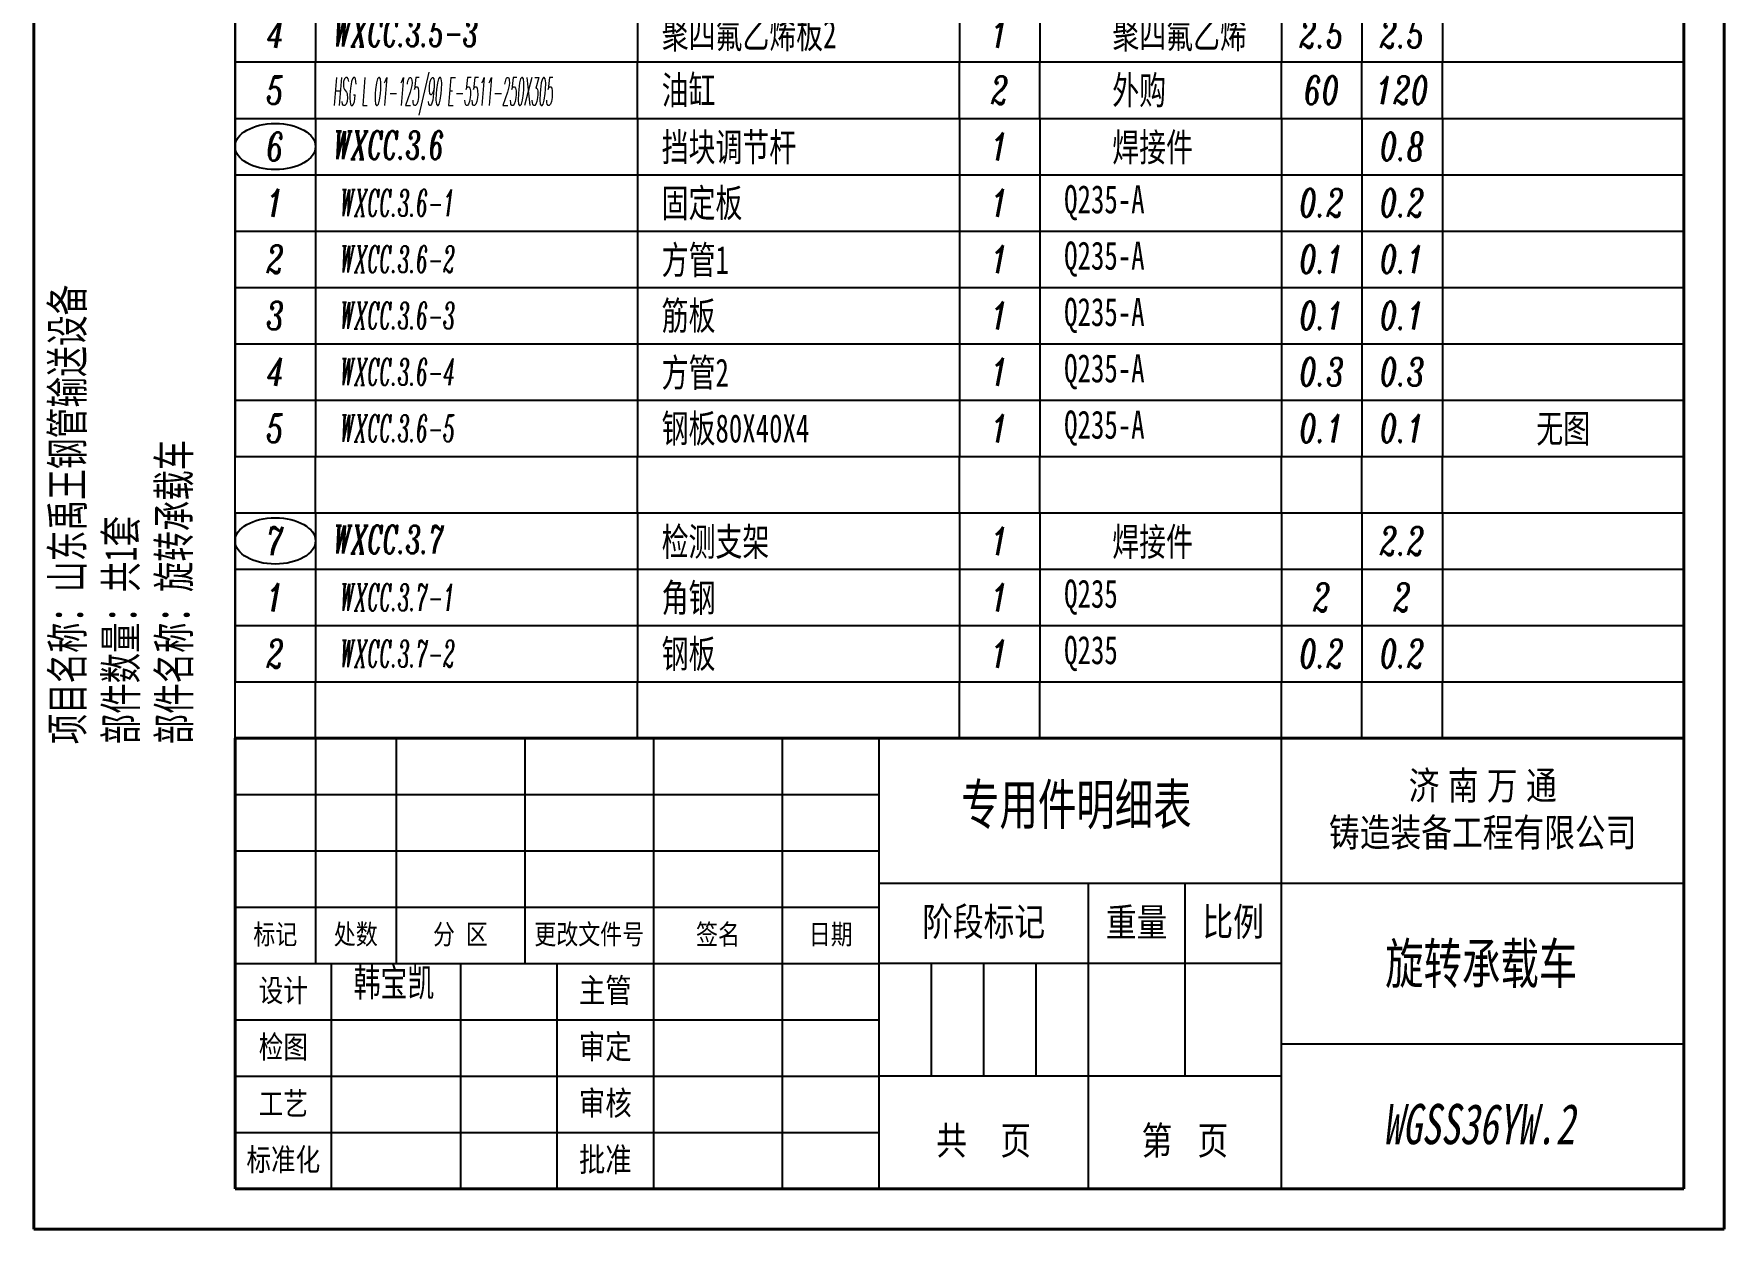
# Model space of a CAD drawing. Header units: millimetres. Extents: x 41246 to 234964, y -165638 to 36614.
# Drawn here: x 125650 to 130900, y -118121 to -114409 of the extents above; entities that cross this region are included whole.
import ezdxf
from ezdxf.enums import TextEntityAlignment as Align

# ---------------------------------------------------------------- set-up
doc = ezdxf.new("R2010")
doc.units = ezdxf.units.MM
doc.layers.add('S', color=7, linetype='Continuous', lineweight=35)
doc.layers.add('粗实线', color=7, linetype='Continuous', lineweight=40)
doc.layers.add('标注层', color=3, linetype='Continuous')
doc.layers.add('细实线', color=4, linetype='Continuous')
doc.styles.get("Standard").update_dxf_attribs({"font": '', "width": 0.8})
doc.styles.add('文字', font='', dxfattribs={"width": 0.7})
doc.styles.add('标注', font='italic.shx', dxfattribs={"width": 0.7, "bigfont": 'AllInOneBig.shx'})
doc.styles.get('Standard').set_extended_font_data('SimSun')
doc.styles.get('文字').set_extended_font_data('SimSun')

# ---------------------------------------------------------------- blocks, each defined once
blk = doc.blocks.new('明细表')
for p, q in [((0, 7), (180, 7)), ((0, 0), (0, 7)), ((10, 0), (10, 7)), ((50, 0), (50, 7)), ((90, 0), (90, 7)), ((100, 0), (100, 7)), ((130, 0), (130, 7)), ((140, 0), (140, 7)), ((150, 0), (150, 7)), ((180, 0), (180, 7)), ((0, 0), (180, 0))]:
    blk.add_line(p, q)
at = {"width": 0.7, "flags": 8}
for tag, style, p in [('1', '标注', (5, 3.5)), ('4', '标注', (95, 3.5)), ('6', '标注', (135, 3.5)), ('7', '标注', (145, 3.5)), ('8', '文字', (165, 3.5))]:
    blk.add_attdef(tag, text='', height=3.5, dxfattribs=dict(at, style=style)).set_placement(p, align=Align.MIDDLE_CENTER)
at = {"color": 141, "flags": 8}
for tag, style, width, p in [('2', '标注', 0.6, (13, 3.5)), ('3', '文字', 0.7, (53, 3.5)), ('5', '标注', 0.7, (103, 3.5))]:
    blk.add_attdef(tag, text='', height=3.5, dxfattribs=dict(at, style=style, width=width)).set_placement(p, align=Align.MIDDLE_LEFT)
blk = doc.blocks.new('图栏')
at = {"layer": '粗实线'}
for p, q in [((0, 56), (-180, 56)), ((-180, 56), (-180, 0))]:
    blk.add_line(p, q, dxfattribs=at)
at = {"layer": '细实线'}
for p, q in [((-170, 56), (-170, 28)), ((-160, 56), (-160, 28)), ((-144, 56), (-144, 28)), ((-128, 56), (-128, 0)), ((-112, 0), (-112, 56)), ((-100, 56), (-100, 0)), ((-50, 0), (-50, 56)), ((-180, 49), (-100, 49)), ((-180, 42), (-100, 42)), ((-100, 38), (-50, 38)), ((-74, 38), (-74, 0)), ((-62, 38), (-62, 14)), ((-50, 38), (0, 38)), ((-180, 35), (-100, 35)), ((-180, 28), (-100, 28)), ((-168, 0), (-168, 28)), ((-152, 28), (-152, 0)), ((-140, 0), (-140, 28)), ((-50, 28), (-100, 28)), ((-93.5, 28), (-93.5, 14)), ((-87, 28), (-87, 14)), ((-80.5, 28), (-80.5, 14)), ((-180, 21), (-100, 21)), ((0, 18), (-50, 18)), ((-180, 14), (-100, 14)), ((-50, 14), (-100, 14)), ((-50, 0), (-50, 9)), ((-180, 7), (-100, 7))]:
    blk.add_line(p, q, dxfattribs=at)
at = {"insert": (-165.27, 27.41), "char_height": 3.5, "width": 10.6759, "attachment_point": 1, "style": '文字'}
blk.add_mtext('韩宝凯', dxfattribs=at)
at = {"layer": '细实线', "attachment_point": 5}
for s, insert, char_height, width in [('{\\f\uffbfﾬￌﾣﾤ_GB2312|b0|i0|c134|p49;济 南 万 通\\P铸造装备工程有限公司}', (-25, 47), 3.5, 50), ('{\\f\uffbfﾬￌﾣﾤ_GB2312|b0|i0|c134|p49;阶段标记}', (-87, 33), 3.5, 26), ('{\\f\uffbfﾬￌﾣﾤ_GB2312|b0|i0|c134|p49;重量}', (-68, 33), 3.5, 12), ('比例', (-56, 33), 3.5, 12), ('{\\f\uffbfﾬￌﾣﾤ_GB2312|b0|i0|c134|p49;标记}', (-175, 31.5), 2.5, 15), ('处数', (-165, 31.5), 2.5, 15), ('分 区', (-152, 31.5), 2.5, 15), ('{\\f\uffbfﾬￌﾣﾤ_GB2312|b0|i0|c134|p49;签名}', (-120, 31.5), 2.5, 15), ('{\\f\uffbfﾬￌﾣﾤ_GB2312|b0|i0|c134|p49;日期}', (-106, 31.5), 2.5, 15), ('{\\f\uffbfﾬￌﾣﾤ_GB2312|b0|i0|c134|p49;设计}', (-174, 24.5), 2.8, 10), ('{\\f\uffbfﾬￌﾣﾤ_GB2312|b0|i0|c134|p49;主管}', (-134, 24.5), 3, 10), ('{\\f\uffbfﾬￌﾣﾤ_GB2312|b0|i0|c134|p49;检图}', (-174, 17.5), 2.8, 10), ('{\\f\uffbfﾬￌﾣﾤ_GB2312|b0|i0|c134|p49;审定}', (-134, 17.5), 3, 10), ('{\\f\uffbfﾬￌﾣﾤ_GB2312|b0|i0|c134|p49;审核}', (-134, 10.5), 3, 10), ('{\\f\uffbfﾬￌﾣﾤ_GB2312|b0|i0|c134|p49;工艺}', (-174, 10.5), 2.8, 10), ('{\\f\uffbfﾬￌﾣﾤ_GB2312|b0|i0|c134|p49;共    页}', (-87, 5.82), 3.5, 26), ('{\\f\uffbfﾬￌﾣﾤ_GB2312|b0|i0|c134|p49;第   页}', (-62, 5.82), 3.5, 24), ('{\\fￋￎￌﾣﾤ|b0|i0|c134|p2;标准化}', (-174, 3.5), 2.8, 10), ('{\\f\uffbfﾬￌﾣﾤ_GB2312|b0|i0|c134|p49;批准}', (-134, 3.5), 3, 10)]:
    blk.add_mtext(s, dxfattribs=dict(at, insert=insert, char_height=char_height, width=width))
at = {"layer": '细实线', "insert": (-136, 31.5), "char_height": 2.5, "width": 15, "attachment_point": 5, "line_spacing_factor": 0.8}
blk.add_mtext('{\\fￋￎￌﾣﾤ|b0|i0|c134|p2;更改文件号}', dxfattribs=at)
at = {"layer": '细实线', "width": 0.8, "flags": 8}
for tag, height, p in [('Q', 5, (-75.13, 47.19)), ('名称', 5, (-25.19, 28)), ('姓名', 3, (-159.93, 24.36)), ('DATA', 3, (-146.06, 24.09)), ('KG', 3.5, (-68.19, 21.34)), ('Y', 3.5, (-55.74, 20.78)), ('姓名', 3, (-159.93, 17.36)), ('DATA', 3, (-146.06, 17.09)), ('姓名', 3, (-119.93, 10.36)), ('DATA', 3, (-106.06, 10.09)), ('N', 7, (-25.47, 8.06)), ('Z', 3.5, (-87.28, 5.59)), ('X', 3.5, (-62.27, 5.8)), ('姓名', 3, (-119.93, 3.36)), ('DATA', 3, (-106.06, 3.09))]:
    blk.add_attdef(tag, text='', height=height, dxfattribs=at).set_placement(p, align=Align.MIDDLE_CENTER)

msp = doc.modelspace()

# ---------------------------------------------------------------- linework, layer by layer
at = {"layer": 'S'}
msp.add_line((130774.7, -114496.2), (130774.7, -115546.2), dxfattribs=at)
at = {"layer": '标注层'}
for p, q in [((126274.7, -116596.2), (126274.7, -111171.2)), ((130774.7, -116421.2), (130774.7, -115896.2))]:
    msp.add_line(p, q, dxfattribs=at)
for centre in [(126399.7, -114758.7), (126399.7, -115983.7)]:
    msp.add_ellipse(centre, major_axis=(-125, 0), ratio=0.574711, dxfattribs=at)
at = {"layer": '粗实线'}
for p, q in [((125649.7, -110696.2), (125649.7, -118121.2)), ((130899.7, -110696.2), (130899.7, -118121.2)), ((130899.7, -110696.2), (130899.7, -118121.2)), ((130899.7, -110696.2), (130899.7, -118121.2)), ((130774.7, -110921.2), (130774.7, -117996.2)), ((130774.7, -117996.2), (126274.7, -117996.2)), ((130899.7, -118121.2), (125649.7, -118121.2))]:
    msp.add_line(p, q, dxfattribs=at)
at = {"layer": '细实线'}
for p, q in [((126274.7, -114496.2), (126274.7, -115021.2)), ((126274.7, -114496.2), (126274.7, -115021.2)), ((126274.7, -115196.2), (126274.7, -115546.2)), ((126274.7, -115196.2), (126274.7, -115546.2)), ((126274.7, -115896.2), (126274.7, -116421.2)), ((126274.7, -115896.2), (126274.7, -116421.2))]:
    msp.add_line(p, q, dxfattribs=at)

# ---------------------------------------------------------------- block references
at = {"layer": '标注层'}
ref = msp.add_blockref('图栏', (130774.7, -117996.2), dxfattribs=dict(at, xscale=25, yscale=25, zscale=25))
ref.add_attrib('名称', '旋转承载车', dxfattribs={"layer": '细实线', "height": 125, "style": '文字', "oblique": 0.1745, "width": 0.7, "flags": 8}).set_placement((130144.9, -117296.2), align=Align.MIDDLE_CENTER)
ref.add_attrib('N', 'WGSS36YW.2', dxfattribs={"layer": '细实线', "height": 125, "style": '文字', "oblique": 10, "width": 0.7, "flags": 8}).set_placement((130137.9, -117794.7), align=Align.MIDDLE_CENTER)
ref.add_attrib('材料', '专用件明细表', dxfattribs={"layer": '细实线', "height": 125, "style": '文字', "oblique": 0.1745, "width": 0.7, "flags": 8}).set_placement((128887.4, -116802.1), align=Align.MIDDLE_CENTER)
at = {"layer": '细实线'}
ref = msp.add_blockref('明细表', (126274.7, -114321.2), dxfattribs=dict(at, xscale=-25.00000000000006, yscale=25.00000000000006, zscale=25.00000000000006, rotation=180))
ref.add_attrib('1', '4', dxfattribs={"layer": '0', "height": 87.5, "style": '标注', "width": 0.7, "flags": 8}).set_placement((126399.7, -114408.7), align=Align.MIDDLE_CENTER)
ref.add_attrib('2', 'WXCC.3.5-3', dxfattribs={"layer": '0', "color": 141, "height": 87.5, "style": '标注', "width": 0.6, "flags": 8}).set_placement((126577.9, -114404.4), align=Align.MIDDLE_LEFT)
ref.add_attrib('3', '聚四氟乙烯板2', dxfattribs={"layer": '0', "color": 141, "height": 87.5, "style": '文字', "width": 0.7, "flags": 8}).set_placement((127599.7, -114409.6), align=Align.MIDDLE_LEFT)
ref.add_attrib('4', '1', dxfattribs={"layer": '0', "height": 87.5, "style": '标注', "width": 0.7, "flags": 8}).set_placement((128649.7, -114408.7), align=Align.MIDDLE_CENTER)
ref.add_attrib('5', '聚四氟乙烯', dxfattribs={"layer": '0', "color": 141, "height": 87.5, "style": '文字', "width": 0.7, "flags": 8}).set_placement((128999.3, -114409.6), align=Align.MIDDLE_LEFT)
ref.add_attrib('6', '2.5', dxfattribs={"layer": '0', "height": 87.5, "style": '标注', "width": 0.7, "flags": 8}).set_placement((129649.7, -114408.7), align=Align.MIDDLE_CENTER)
ref.add_attrib('7', '2.5', dxfattribs={"layer": '0', "height": 87.5, "style": '标注', "width": 0.7, "flags": 8}).set_placement((129899.7, -114408.7), align=Align.MIDDLE_CENTER)
ref = msp.add_blockref('明细表', (126274.7, -114671.2), dxfattribs=dict(at, xscale=25.00000000000014, yscale=25.00000000000014, zscale=25.00000000000014))
ref.add_attrib('1', '5', dxfattribs={"layer": '0', "height": 87.5, "style": '标注', "width": 0.7, "flags": 8}).set_placement((126399.7, -114583.7), align=Align.MIDDLE_CENTER)
ref.add_attrib('2', 'HSG L 01-125/90 E-5511-250X305', dxfattribs={"layer": '0', "color": 141, "height": 87.5, "style": '标注', "width": 0.3, "flags": 8}).set_placement((126577.9, -114587.9), align=Align.MIDDLE_LEFT)
ref.add_attrib('3', '油缸', dxfattribs={"layer": '0', "color": 141, "height": 87.5, "style": '文字', "width": 0.7, "flags": 8}).set_placement((127599.7, -114583.7), align=Align.MIDDLE_LEFT)
ref.add_attrib('4', '2', dxfattribs={"layer": '0', "height": 87.5, "style": '标注', "width": 0.7, "flags": 8}).set_placement((128649.7, -114583.7), align=Align.MIDDLE_CENTER)
ref.add_attrib('5', '外购', dxfattribs={"layer": '0', "color": 141, "height": 87.5, "style": '文字', "width": 0.7, "flags": 8}).set_placement((128999.3, -114583.7), align=Align.MIDDLE_LEFT)
ref.add_attrib('6', '60', dxfattribs={"layer": '0', "height": 87.5, "style": '标注', "width": 0.7, "flags": 8}).set_placement((129649.7, -114583.7), align=Align.MIDDLE_CENTER)
ref.add_attrib('7', '120', dxfattribs={"layer": '0', "height": 87.5, "style": '标注', "width": 0.7, "flags": 8}).set_placement((129899.7, -114583.7), align=Align.MIDDLE_CENTER)
ref = msp.add_blockref('明细表', (126274.7, -114671.2), dxfattribs=dict(at, xscale=-25, yscale=25, zscale=25, rotation=180))
ref.add_attrib('1', '6', dxfattribs={"layer": '0', "height": 87.5, "style": '标注', "width": 0.7, "flags": 8}).set_placement((126399.7, -114758.7), align=Align.MIDDLE_CENTER)
ref.add_attrib('2', 'WXCC.3.6', dxfattribs={"layer": '0', "color": 141, "height": 87.5, "style": '标注', "width": 0.6, "flags": 8}).set_placement((126577.9, -114754.4), align=Align.MIDDLE_LEFT)
ref.add_attrib('3', '挡块调节杆', dxfattribs={"layer": '0', "color": 141, "height": 87.5, "style": '文字', "width": 0.7, "flags": 8}).set_placement((127599.7, -114760.6), align=Align.MIDDLE_LEFT)
ref.add_attrib('4', '1', dxfattribs={"layer": '0', "height": 87.5, "style": '标注', "width": 0.7, "flags": 8}).set_placement((128649.7, -114758.7), align=Align.MIDDLE_CENTER)
ref.add_attrib('5', '焊接件', dxfattribs={"layer": '0', "color": 141, "height": 87.5, "style": '文字', "width": 0.7, "flags": 8}).set_placement((128999.3, -114761.1), align=Align.MIDDLE_LEFT)
ref.add_attrib('7', '0.8', dxfattribs={"layer": '0', "height": 87.5, "style": '标注', "width": 0.7, "flags": 8}).set_placement((129899.7, -114758.7), align=Align.MIDDLE_CENTER)
ref = msp.add_blockref('明细表', (126274.7, -114846.2), dxfattribs=dict(at, xscale=-25, yscale=25, zscale=25, rotation=180))
ref.add_attrib('1', '1', dxfattribs={"layer": '0', "height": 87.5, "style": '标注', "width": 0.7, "flags": 8}).set_placement((126399.7, -114933.7), align=Align.MIDDLE_CENTER)
ref.add_attrib('2', 'WXCC.3.6-1', dxfattribs={"layer": '0', "color": 141, "height": 83.33, "style": '标注', "width": 0.5, "flags": 8}).set_placement((126599.7, -114933.7), align=Align.MIDDLE_LEFT)
ref.add_attrib('3', '固定板', dxfattribs={"layer": '0', "color": 141, "height": 87.5, "style": '文字', "width": 0.7, "flags": 8}).set_placement((127599.7, -114934.1), align=Align.MIDDLE_LEFT)
ref.add_attrib('4', '1', dxfattribs={"layer": '0', "height": 87.5, "style": '标注', "width": 0.7, "flags": 8}).set_placement((128649.7, -114933.7), align=Align.MIDDLE_CENTER)
ref.add_attrib('5', 'Q235-A', dxfattribs={"layer": '0', "color": 141, "height": 87.5, "style": '文字', "width": 0.7, "flags": 8}).set_placement((128849.7, -114922.5), align=Align.MIDDLE_LEFT)
ref.add_attrib('6', '0.2', dxfattribs={"layer": '0', "height": 87.5, "style": '标注', "width": 0.7, "flags": 8}).set_placement((129649.7, -114933.7), align=Align.MIDDLE_CENTER)
ref.add_attrib('7', '0.2', dxfattribs={"layer": '0', "height": 87.5, "style": '标注', "width": 0.7, "flags": 8}).set_placement((129899.7, -114933.7), align=Align.MIDDLE_CENTER)
ref = msp.add_blockref('明细表', (126274.7, -115021.2), dxfattribs=dict(at, xscale=-25, yscale=25, zscale=25, rotation=180))
ref.add_attrib('1', '2', dxfattribs={"layer": '0', "height": 87.5, "style": '标注', "width": 0.7, "flags": 8}).set_placement((126399.7, -115108.7), align=Align.MIDDLE_CENTER)
ref.add_attrib('2', 'WXCC.3.6-2', dxfattribs={"layer": '0', "color": 141, "height": 83.33, "style": '标注', "width": 0.5, "flags": 8}).set_placement((126599.7, -115108.7), align=Align.MIDDLE_LEFT)
ref.add_attrib('3', '方管1', dxfattribs={"layer": '0', "color": 141, "height": 87.5, "style": '文字', "width": 0.7, "flags": 8}).set_placement((127599.7, -115111.1), align=Align.MIDDLE_LEFT)
ref.add_attrib('4', '1', dxfattribs={"layer": '0', "height": 87.5, "style": '标注', "width": 0.7, "flags": 8}).set_placement((128649.7, -115108.7), align=Align.MIDDLE_CENTER)
ref.add_attrib('5', 'Q235-A', dxfattribs={"layer": '0', "color": 141, "height": 87.5, "style": '文字', "width": 0.7, "flags": 8}).set_placement((128849.7, -115097.5), align=Align.MIDDLE_LEFT)
ref.add_attrib('6', '0.1', dxfattribs={"layer": '0', "height": 87.5, "style": '标注', "width": 0.7, "flags": 8}).set_placement((129649.7, -115108.7), align=Align.MIDDLE_CENTER)
ref.add_attrib('7', '0.1', dxfattribs={"layer": '0', "height": 87.5, "style": '标注', "width": 0.7, "flags": 8}).set_placement((129899.7, -115108.7), align=Align.MIDDLE_CENTER)
ref = msp.add_blockref('明细表', (126274.7, -115196.2), dxfattribs=dict(at, xscale=-25, yscale=25, zscale=25, rotation=180))
ref.add_attrib('1', '3', dxfattribs={"layer": '0', "height": 87.5, "style": '标注', "width": 0.7, "flags": 8}).set_placement((126399.7, -115283.7), align=Align.MIDDLE_CENTER)
ref.add_attrib('2', 'WXCC.3.6-3', dxfattribs={"layer": '0', "color": 141, "height": 83.33, "style": '标注', "width": 0.5, "flags": 8}).set_placement((126599.7, -115283.7), align=Align.MIDDLE_LEFT)
ref.add_attrib('3', '筋板', dxfattribs={"layer": '0', "color": 141, "height": 87.5, "style": '文字', "width": 0.7, "flags": 8}).set_placement((127599.7, -115284.1), align=Align.MIDDLE_LEFT)
ref.add_attrib('4', '1', dxfattribs={"layer": '0', "height": 87.5, "style": '标注', "width": 0.7, "flags": 8}).set_placement((128649.7, -115283.7), align=Align.MIDDLE_CENTER)
ref.add_attrib('5', 'Q235-A', dxfattribs={"layer": '0', "color": 141, "height": 87.5, "style": '文字', "width": 0.7, "flags": 8}).set_placement((128849.7, -115272.5), align=Align.MIDDLE_LEFT)
ref.add_attrib('6', '0.1', dxfattribs={"layer": '0', "height": 87.5, "style": '标注', "width": 0.7, "flags": 8}).set_placement((129649.7, -115283.7), align=Align.MIDDLE_CENTER)
ref.add_attrib('7', '0.1', dxfattribs={"layer": '0', "height": 87.5, "style": '标注', "width": 0.7, "flags": 8}).set_placement((129899.7, -115283.7), align=Align.MIDDLE_CENTER)
ref = msp.add_blockref('明细表', (126274.7, -115371.2), dxfattribs=dict(at, xscale=-25, yscale=25, zscale=25, rotation=180))
ref.add_attrib('1', '4', dxfattribs={"layer": '0', "height": 87.5, "style": '标注', "width": 0.7, "flags": 8}).set_placement((126399.7, -115458.7), align=Align.MIDDLE_CENTER)
ref.add_attrib('2', 'WXCC.3.6-4', dxfattribs={"layer": '0', "color": 141, "height": 83.33, "style": '标注', "width": 0.5, "flags": 8}).set_placement((126599.7, -115458.7), align=Align.MIDDLE_LEFT)
ref.add_attrib('3', '方管2', dxfattribs={"layer": '0', "color": 141, "height": 87.5, "style": '文字', "width": 0.7, "flags": 8}).set_placement((127599.7, -115461.1), align=Align.MIDDLE_LEFT)
ref.add_attrib('4', '1', dxfattribs={"layer": '0', "height": 87.5, "style": '标注', "width": 0.7, "flags": 8}).set_placement((128649.7, -115458.7), align=Align.MIDDLE_CENTER)
ref.add_attrib('5', 'Q235-A', dxfattribs={"layer": '0', "color": 141, "height": 87.5, "style": '文字', "width": 0.7, "flags": 8}).set_placement((128849.7, -115447.5), align=Align.MIDDLE_LEFT)
ref.add_attrib('6', '0.3', dxfattribs={"layer": '0', "height": 87.5, "style": '标注', "width": 0.7, "flags": 8}).set_placement((129649.7, -115458.7), align=Align.MIDDLE_CENTER)
ref.add_attrib('7', '0.3', dxfattribs={"layer": '0', "height": 87.5, "style": '标注', "width": 0.7, "flags": 8}).set_placement((129899.7, -115458.7), align=Align.MIDDLE_CENTER)
ref = msp.add_blockref('明细表', (126274.7, -115546.2), dxfattribs=dict(at, xscale=-25, yscale=25, zscale=25, rotation=180))
ref.add_attrib('1', '5', dxfattribs={"layer": '0', "height": 87.5, "style": '标注', "width": 0.7, "flags": 8}).set_placement((126399.7, -115633.7), align=Align.MIDDLE_CENTER)
ref.add_attrib('2', 'WXCC.3.6-5', dxfattribs={"layer": '0', "color": 141, "height": 83.33, "style": '标注', "width": 0.5, "flags": 8}).set_placement((126599.7, -115633.7), align=Align.MIDDLE_LEFT)
ref.add_attrib('3', '钢板80X40X4', dxfattribs={"layer": '0', "color": 141, "height": 87.5, "style": '文字', "width": 0.7, "flags": 8}).set_placement((127599.7, -115634.1), align=Align.MIDDLE_LEFT)
ref.add_attrib('4', '1', dxfattribs={"layer": '0', "height": 87.5, "style": '标注', "width": 0.7, "flags": 8}).set_placement((128649.7, -115633.7), align=Align.MIDDLE_CENTER)
ref.add_attrib('5', 'Q235-A', dxfattribs={"layer": '0', "color": 141, "height": 87.5, "style": '文字', "width": 0.7, "flags": 8}).set_placement((128849.7, -115622.5), align=Align.MIDDLE_LEFT)
ref.add_attrib('6', '0.1', dxfattribs={"layer": '0', "height": 87.5, "style": '标注', "width": 0.7, "flags": 8}).set_placement((129649.7, -115633.7), align=Align.MIDDLE_CENTER)
ref.add_attrib('7', '0.1', dxfattribs={"layer": '0', "height": 87.5, "style": '标注', "width": 0.7, "flags": 8}).set_placement((129899.7, -115633.7), align=Align.MIDDLE_CENTER)
ref.add_attrib('8', '无图', dxfattribs={"layer": '0', "height": 87.5, "style": '文字', "width": 0.7, "flags": 8}).set_placement((130399.7, -115634.6), align=Align.MIDDLE_CENTER)
at = {"layer": '细实线', "xscale": 25, "yscale": 25, "zscale": 25}
for p in [(126274.7, -115896.2), (126274.7, -115896.2), (126274.7, -116596.2), (126274.7, -116596.2)]:
    msp.add_blockref('明细表', p, dxfattribs=at)
at = {"layer": '细实线'}
ref = msp.add_blockref('明细表', (126274.7, -115896.2), dxfattribs=dict(at, xscale=-25, yscale=25, zscale=25, rotation=180))
ref.add_attrib('1', '7', dxfattribs={"layer": '0', "height": 87.5, "style": '标注', "width": 0.7, "flags": 8}).set_placement((126399.7, -115983.7), align=Align.MIDDLE_CENTER)
ref.add_attrib('2', 'WXCC.3.7', dxfattribs={"layer": '0', "color": 141, "height": 87.5, "style": '标注', "width": 0.6, "flags": 8}).set_placement((126577.9, -115979.4), align=Align.MIDDLE_LEFT)
ref.add_attrib('3', '检测支架', dxfattribs={"layer": '0', "color": 141, "height": 87.5, "style": '文字', "width": 0.7, "flags": 8}).set_placement((127599.7, -115986.1), align=Align.MIDDLE_LEFT)
ref.add_attrib('4', '1', dxfattribs={"layer": '0', "height": 87.5, "style": '标注', "width": 0.7, "flags": 8}).set_placement((128649.7, -115983.7), align=Align.MIDDLE_CENTER)
ref.add_attrib('5', '焊接件', dxfattribs={"layer": '0', "color": 141, "height": 87.5, "style": '文字', "width": 0.7, "flags": 8}).set_placement((128999.3, -115986.1), align=Align.MIDDLE_LEFT)
ref.add_attrib('7', '2.2', dxfattribs={"layer": '0', "height": 87.5, "style": '标注', "width": 0.7, "flags": 8}).set_placement((129899.7, -115983.7), align=Align.MIDDLE_CENTER)
ref = msp.add_blockref('明细表', (126274.7, -116071.2), dxfattribs=dict(at, xscale=-25, yscale=25, zscale=25, rotation=180))
ref.add_attrib('1', '1', dxfattribs={"layer": '0', "height": 87.5, "style": '标注', "width": 0.7, "flags": 8}).set_placement((126399.7, -116158.7), align=Align.MIDDLE_CENTER)
ref.add_attrib('2', 'WXCC.3.7-1', dxfattribs={"layer": '0', "color": 141, "height": 83.33, "style": '标注', "width": 0.5, "flags": 8}).set_placement((126599.7, -116158.7), align=Align.MIDDLE_LEFT)
ref.add_attrib('3', '角钢', dxfattribs={"layer": '0', "color": 141, "height": 87.5, "style": '文字', "width": 0.7, "flags": 8}).set_placement((127599.7, -116160.1), align=Align.MIDDLE_LEFT)
ref.add_attrib('4', '1', dxfattribs={"layer": '0', "height": 87.5, "style": '标注', "width": 0.7, "flags": 8}).set_placement((128649.7, -116158.7), align=Align.MIDDLE_CENTER)
ref.add_attrib('5', 'Q235', dxfattribs={"layer": '0', "color": 141, "height": 87.5, "style": '文字', "width": 0.7, "flags": 8}).set_placement((128849.7, -116147.5), align=Align.MIDDLE_LEFT)
ref.add_attrib('6', '2', dxfattribs={"layer": '0', "height": 87.5, "style": '标注', "width": 0.7, "flags": 8}).set_placement((129649.7, -116158.7), align=Align.MIDDLE_CENTER)
ref.add_attrib('7', '2', dxfattribs={"layer": '0', "height": 87.5, "style": '标注', "width": 0.7, "flags": 8}).set_placement((129899.7, -116158.7), align=Align.MIDDLE_CENTER)
ref = msp.add_blockref('明细表', (126274.7, -116246.2), dxfattribs=dict(at, xscale=-25, yscale=25, zscale=25, rotation=180))
ref.add_attrib('1', '2', dxfattribs={"layer": '0', "height": 87.5, "style": '标注', "width": 0.7, "flags": 8}).set_placement((126399.7, -116333.7), align=Align.MIDDLE_CENTER)
ref.add_attrib('2', 'WXCC.3.7-2', dxfattribs={"layer": '0', "color": 141, "height": 83.33, "style": '标注', "width": 0.5, "flags": 8}).set_placement((126599.7, -116333.7), align=Align.MIDDLE_LEFT)
ref.add_attrib('3', '钢板', dxfattribs={"layer": '0', "color": 141, "height": 87.5, "style": '文字', "width": 0.7, "flags": 8}).set_placement((127599.7, -116334.1), align=Align.MIDDLE_LEFT)
ref.add_attrib('4', '1', dxfattribs={"layer": '0', "height": 87.5, "style": '标注', "width": 0.7, "flags": 8}).set_placement((128649.7, -116333.7), align=Align.MIDDLE_CENTER)
ref.add_attrib('5', 'Q235', dxfattribs={"layer": '0', "color": 141, "height": 87.5, "style": '文字', "width": 0.7, "flags": 8}).set_placement((128849.7, -116322.5), align=Align.MIDDLE_LEFT)
ref.add_attrib('6', '0.2', dxfattribs={"layer": '0', "height": 87.5, "style": '标注', "width": 0.7, "flags": 8}).set_placement((129649.7, -116333.7), align=Align.MIDDLE_CENTER)
ref.add_attrib('7', '0.2', dxfattribs={"layer": '0', "height": 87.5, "style": '标注', "width": 0.7, "flags": 8}).set_placement((129899.7, -116333.7), align=Align.MIDDLE_CENTER)

# ---------------------------------------------------------------- texts
at = {"layer": '标注层', "insert": (125703.6, -116615), "char_height": 113.013, "width": 2468.534, "attachment_point": 1, "rotation": 90, "style": '文字'}
msp.add_mtext('{\\H0.876x;项目名称：\\H1.01x;山东禹王钢管输送设备}\\P{\\H0.876x;部件数量：共1套\\P部件名称：旋转承载车}', dxfattribs=at)

doc.saveas('drawing.dxf')
